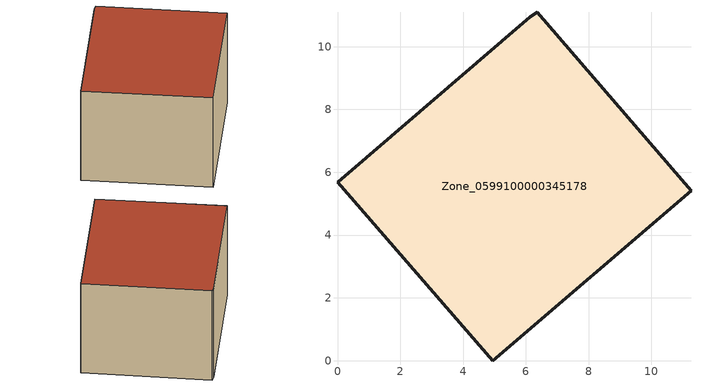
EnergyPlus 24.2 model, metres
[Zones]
Zone_0599100000345178
 floor ground (C_G): 4.95,0 0,5.68 6.15,10.96 6.36,11.09 11.26,5.41 z0
 wall outside (C_F): 4.95,0 11.26,5.41 6.36,11.09 6.15,10.96 0,5.68 4.95,0 z0:6.2
 roof outside (C_R): 0,5.68 4.95,0 11.26,5.41 6.36,11.09 6.15,10.96 z6.2
[BUILDING]
Pand.0599100000345178: North Axis=0; Terrain=City; Loads Convergence Tolerance Value=0.04; Temperature Convergence Tolerance Value=0.4; Solar Distribution=FullExterior; Maximum Number of Warmup Days=25; Minimum Number of Warmup Days=1
[Site:Location]
Rotterdam.The.Hague.AP_ZH_NLD Design_Conditions: Latitude=51.96; Longitude=4.45; Time Zone=1; Elevation=-4.5
[SITE:GROUNDTEMPERATURE:BUILDINGSURFACE]
18, 18, 18, 18, 18, 18, 18, 18, 18, 18, 18, 18
[MATERIAL] Thermal Absorptance=0.9; Solar Absorptance=0.7; Visible Absorptance=0.7
Name | Roughness | Thickness | Conductivity | Density | Specific Heat
G.TC.1992-2005 | MediumSmooth | 0.15 | 0.06 | 540 | 1210
F.TC.1992-2005 | Rough | 0.3 | 0.12 | 1920 | 840
R.TC.1992-2005 | MediumRough | 0.2 | 0.08 | 1500 | 1000
[CONSTRUCTION]
C_G: G.TC.1992-2005
C_F: F.TC.1992-2005
C_R: R.TC.1992-2005
[ZONE]
Zone_0599100000345178: Type=1; Multiplier=1; Ceiling Height=Autocalculate; Volume=Autocalculate; Floor Area=autocalculate; Part of Total Floor Area=Yes
[ZONEINFILTRATION:DESIGNFLOWRATE]
Infil_Zone_0599100000345178: Zone or ZoneList or Space or SpaceList=Zone_0599100000345178; Schedule=AlwaysOn; Design Flow Rate Calculation Method=Flow/Area; Flow Rate per Floor Area=0.0015; Constant Term Coefficient=1; Temperature Term Coefficient=0; Velocity Term Coefficient=0; Velocity Squared Term Coefficient=0
[HVACTEMPLATE:ZONE:IDEALLOADSAIRSYSTEM]
Zone_0599100000345178: Maximum Heating Supply Air Temperature=50; Minimum Cooling Supply Air Temperature=13; Maximum Heating Supply Air Humidity Ratio=0.0156; Minimum Cooling Supply Air Humidity Ratio=0.0077; Heating Limit=NoLimit; Cooling Limit=NoLimit; Dehumidification Control Type=ConstantSensibleHeatRatio; Cooling Sensible Heat Ratio=0.7; Dehumidification Setpoint=60; Humidification Control Type=None; Humidification Setpoint=30; Outdoor Air Method=None; Outdoor Air Flow Rate per Person=0.00944; Outdoor Air Flow Rate per Zone Floor Area=0; Outdoor Air Flow Rate per Zone=0; Demand Controlled Ventilation Type=None; Outdoor Air Economizer Type=NoEconomizer; Heat Recovery Type=None; Sensible Heat Recovery Effectiveness=0.7; Latent Heat Recovery Effectiveness=0.65
[ZONECONTROL:THERMOSTAT]
ThermostatControl_Zone_0599100000345178: Zone or ZoneList=Zone_0599100000345178; Control Type Schedule=DualSetpointControlType; Control 1=Thermostat_Zone_0599100000345178; Temperature Difference Between Cutout And Setpoint=0
[THERMOSTATSETPOINT:DUALSETPOINT]
Thermostat_Zone_0599100000345178: Heating Setpoint Temperature Schedule=HeatingSetpoint_Zone_0599100000345178; Cooling Setpoint Temperature Schedule=CoolingSetpoint_Zone_0599100000345178
[SCHEDULE:COMPACT]
HeatingSetpoint_Zone_0599100000345178: Through: 12/31, For: AllDays, Until: 24:00, 21
CoolingSetpoint_Zone_0599100000345178: Through: 12/31, For: AllDays, Until: 24:00, 24
DualSetpointControlType: Through: 12/31, For: AllDays, Until: 24:00, 4
AlwaysOn: Through: 12/31, For: AllDays, Until: 24:00, 1
